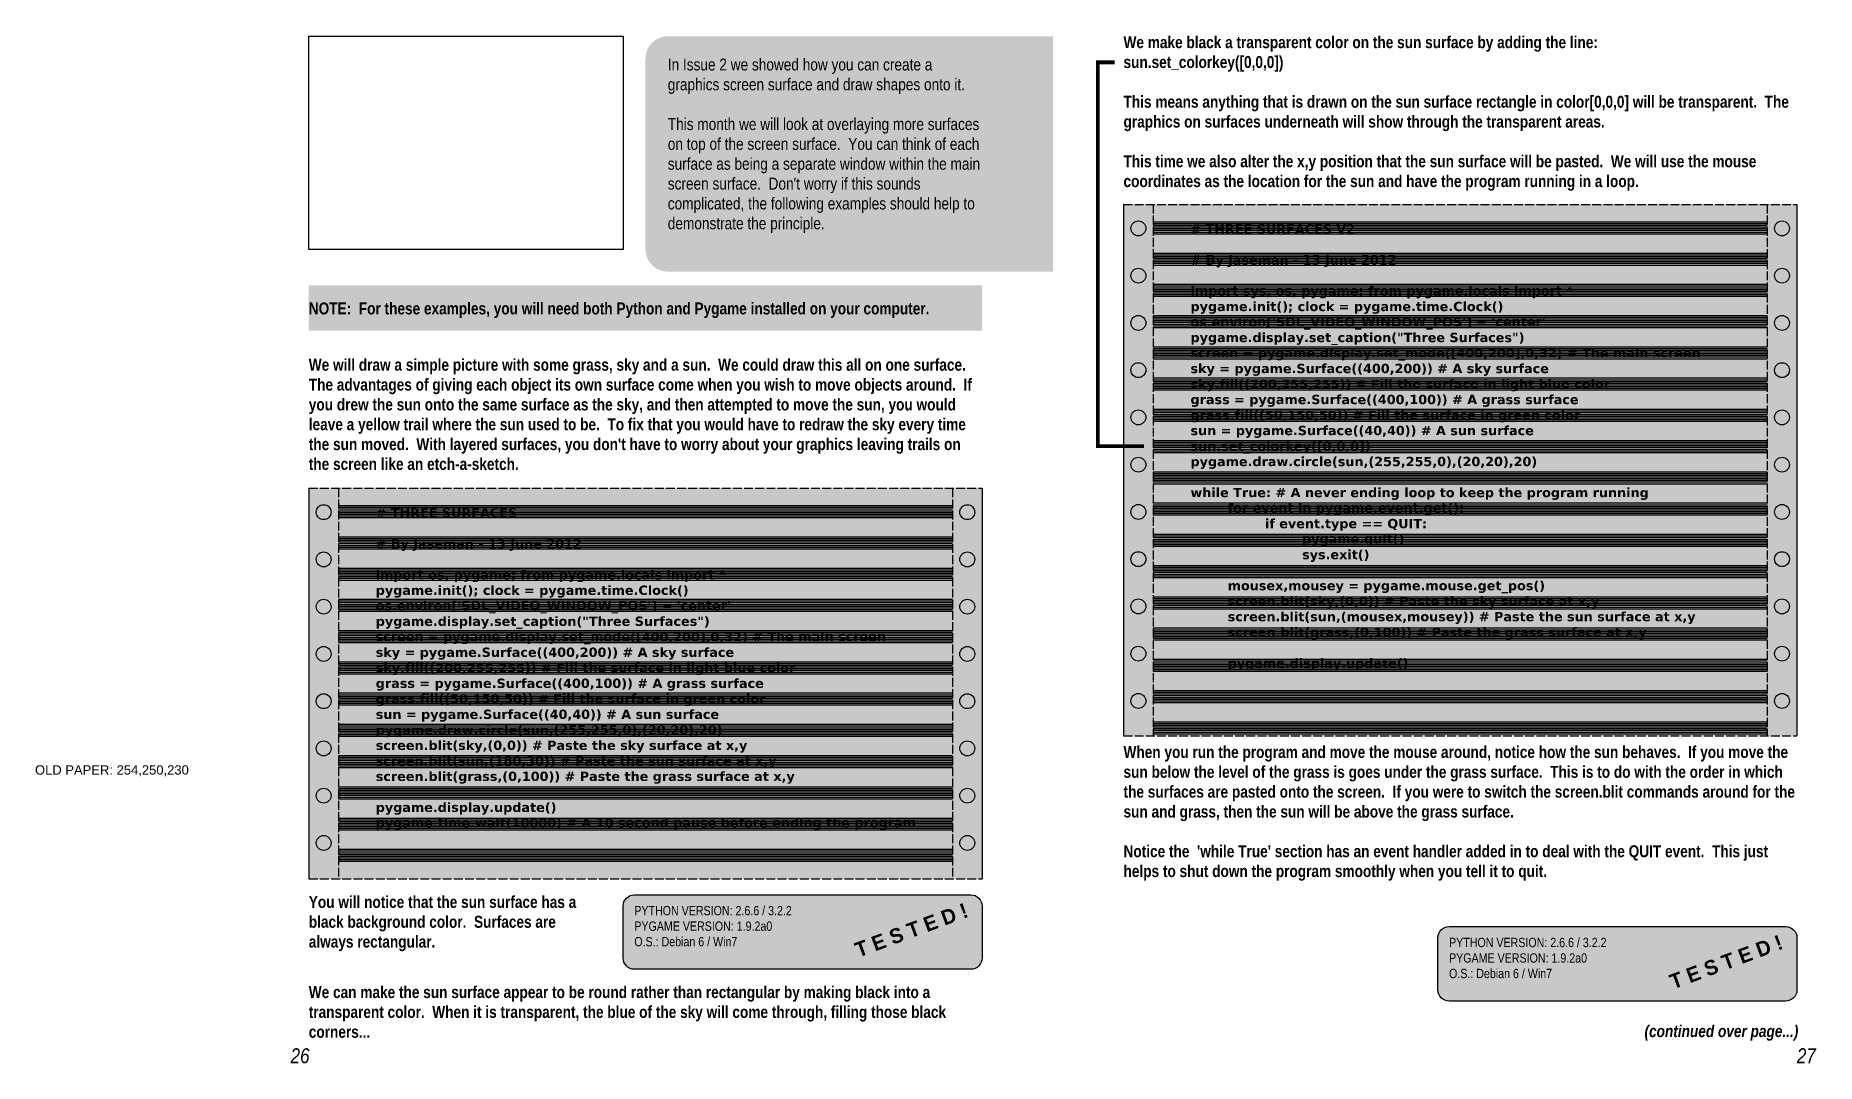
# Model space of a CAD drawing. Header units: millimetres. Extents: x 1111 to 1590, y 6 to 282.
import ezdxf

# ---------------------------------------------------------------- set-up
doc = ezdxf.new("R2010")
doc.units = ezdxf.units.MM
doc.header["$LTSCALE"] = 0.2
doc.linetypes.add('ACAD_ISO02W100', pattern=[15, 12, -3])
for name, color, linetype in [('Background Fill', 3, 'Continuous'), ('Images', 7, 'Continuous'), ('Text', 7, 'Continuous')]:
    doc.layers.add(name, color=color, linetype=linetype)
doc.styles.get("Standard").update_dxf_attribs({"font": 'arial.ttf'})
picture_1 = doc.add_image_def('image1.png', size_in_pixel=(512, 347))

msp = doc.modelspace()

# ---------------------------------------------------------------- hatches: boundary and pattern name
at = {"layer": 'Background Fill', "true_color": 0x0a5180}
h = msp.add_hatch(color=146, dxfattribs=at)
h.dxf.hatch_style = 1
edge = h.paths.add_edge_path()
edge.add_line((1384.91, 218.73), (1384.91, 282))
edge.add_line((1384.91, 282), (1281.41, 282))
edge.add_arc((1281.41, 276), 6, 90, 180)
edge.add_line((1275.41, 276), (1275.41, 224.73))
edge.add_arc((1281.41, 224.73), 6, 180, 270)
edge.add_line((1281.41, 218.73), (1384.91, 218.73))
at = {"layer": 'Background Fill', "true_color": 0xfefae6}
h = msp.add_hatch(color=7, dxfattribs=at)
h.dxf.hatch_style = 1
h.paths.add_polyline_path([(1403.91, 94), (1411.91, 94), (1411.91, 236.8), (1403.91, 236.8)])
h.paths.add_polyline_path([(1405.91, 204.96, -1), (1409.91, 204.96, -1)], flags=16)
h.paths.add_polyline_path([(1409.91, 192.26, -1), (1405.91, 192.26, -1)], flags=16)
h.paths.add_polyline_path([(1405.91, 217.66, -1), (1409.91, 217.66, -1)], flags=16)
h.paths.add_polyline_path([(1409.91, 179.56, -1), (1405.91, 179.56, -1)], flags=16)
h.paths.add_polyline_path([(1405.91, 230.36, -1), (1409.91, 230.36, -1)], flags=16)
h.paths.add_polyline_path([(1409.91, 166.86, -1), (1405.91, 166.86, -1)], flags=16)
h.paths.add_polyline_path([(1409.91, 154.16, -1), (1405.91, 154.16, -1)], flags=16)
h.paths.add_polyline_path([(1409.91, 141.46, -1), (1405.91, 141.46, -1)], flags=16)
h.paths.add_polyline_path([(1409.91, 128.76, -1), (1405.91, 128.76, -1)], flags=16)
h.paths.add_polyline_path([(1409.91, 116.06, -1), (1405.91, 116.06, -1)], flags=16)
h.paths.add_polyline_path([(1409.91, 103.36, -1), (1405.91, 103.36, -1)], flags=16)
h.paths.add_polyline_path([(1576.91, 94), (1584.91, 94), (1584.91, 236.8), (1576.91, 236.8)])
h.paths.add_polyline_path([(1578.91, 204.96, -1), (1582.91, 204.96, -1)], flags=16)
h.paths.add_polyline_path([(1582.91, 192.26, -1), (1578.91, 192.26, -1)], flags=16)
h.paths.add_polyline_path([(1578.91, 217.66, -1), (1582.91, 217.66, -1)], flags=16)
h.paths.add_polyline_path([(1582.91, 179.56, -1), (1578.91, 179.56, -1)], flags=16)
h.paths.add_polyline_path([(1578.91, 230.36, -1), (1582.91, 230.36, -1)], flags=16)
h.paths.add_polyline_path([(1582.91, 166.86, -1), (1578.91, 166.86, -1)], flags=16)
h.paths.add_polyline_path([(1582.91, 154.16, -1), (1578.91, 154.16, -1)], flags=16)
h.paths.add_polyline_path([(1582.91, 141.46, -1), (1578.91, 141.46, -1)], flags=16)
h.paths.add_polyline_path([(1582.91, 128.76, -1), (1578.91, 128.76, -1)], flags=16)
h.paths.add_polyline_path([(1582.91, 116.06, -1), (1578.91, 116.06, -1)], flags=16)
h.paths.add_polyline_path([(1582.91, 103.36, -1), (1578.91, 103.36, -1)], flags=16)
h = msp.add_hatch(color=7, dxfattribs=at)
h.dxf.hatch_style = 1
h.paths.add_polyline_path([(1184.91, 55.53), (1192.91, 55.53), (1192.91, 160.53), (1184.91, 160.53)])
h.paths.add_polyline_path([(1186.91, 154.09, -1), (1190.91, 154.09, -1)], flags=16)
h.paths.add_polyline_path([(1190.91, 141.39, -1), (1186.91, 141.39, -1)], flags=16)
h.paths.add_polyline_path([(1190.91, 128.69, -1), (1186.91, 128.69, -1)], flags=16)
h.paths.add_polyline_path([(1190.91, 115.99, -1), (1186.91, 115.99, -1)], flags=16)
h.paths.add_polyline_path([(1190.91, 103.29, -1), (1186.91, 103.29, -1)], flags=16)
h.paths.add_polyline_path([(1190.91, 90.59, -1), (1186.91, 90.59, -1)], flags=16)
h.paths.add_polyline_path([(1190.91, 77.89, -1), (1186.91, 77.89, -1)], flags=16)
h.paths.add_polyline_path([(1190.91, 65.19, -1), (1186.91, 65.19, -1)], flags=16)
h.paths.add_polyline_path([(1365.91, 160.53), (1357.91, 160.53), (1357.91, 55.53), (1365.91, 55.53)])
h.paths.add_polyline_path([(1359.91, 154.09, -1), (1363.91, 154.09, -1)], flags=16)
h.paths.add_polyline_path([(1363.91, 141.39, -1), (1359.91, 141.39, -1)], flags=16)
h.paths.add_polyline_path([(1363.91, 128.69, -1), (1359.91, 128.69, -1)], flags=16)
h.paths.add_polyline_path([(1363.91, 115.99, -1), (1359.91, 115.99, -1)], flags=16)
h.paths.add_polyline_path([(1363.91, 103.29, -1), (1359.91, 103.29, -1)], flags=16)
h.paths.add_polyline_path([(1363.91, 90.59, -1), (1359.91, 90.59, -1)], flags=16)
h.paths.add_polyline_path([(1363.91, 77.89, -1), (1359.91, 77.89, -1)], flags=16)
h.paths.add_polyline_path([(1363.91, 65.19, -1), (1359.91, 65.19, -1)], flags=16)
h = msp.add_hatch(color=7, dxfattribs=at)
h.dxf.hatch_style = 1
edge = h.paths.add_edge_path()
edge.add_arc((1272.41, 48.25), 3, 90, 180, ccw=False)
edge.add_line((1272.41, 51.25), (1362.91, 51.25))
edge.add_arc((1362.91, 48.25), 3, 0, 90, ccw=False)
edge.add_line((1365.91, 48.25), (1365.91, 34.25))
edge.add_arc((1362.91, 34.25), 3, -90, 0, ccw=False)
edge.add_line((1362.91, 31.25), (1272.41, 31.25))
edge.add_arc((1272.41, 34.25), 3, 180, 270, ccw=False)
edge.add_line((1269.41, 34.25), (1269.41, 48.25))
h = msp.add_hatch(color=7, dxfattribs=at)
h.dxf.hatch_style = 1
edge = h.paths.add_edge_path()
edge.add_arc((1491.41, 39.69), 3, 90, 180, ccw=False)
edge.add_line((1491.41, 42.69), (1581.91, 42.69))
edge.add_arc((1581.91, 39.69), 3, 0, 90, ccw=False)
edge.add_line((1584.91, 39.69), (1584.91, 25.69))
edge.add_arc((1581.91, 25.69), 3, -90, 0, ccw=False)
edge.add_line((1581.91, 22.69), (1491.41, 22.69))
edge.add_arc((1491.41, 25.69), 3, 180, 270, ccw=False)
edge.add_line((1488.41, 25.69), (1488.41, 39.69))

# ---------------------------------------------------------------- linework, layer by layer
at = {"color": 254, "linetype": 'ACAD_ISO02W100', "true_color": 0xfcf0b6}
for p, q in [((1403.91, 236.8), (1584.91, 236.8)), ((1411.91, 236.8), (1411.91, 94)), ((1576.91, 236.8), (1576.91, 94)), ((1184.91, 160.53), (1365.91, 160.53)), ((1192.91, 160.53), (1192.91, 55.53)), ((1357.91, 160.53), (1357.91, 55.53)), ((1403.91, 94), (1584.91, 94)), ((1184.91, 55.53), (1365.91, 55.53))]:
    msp.add_line(p, q, dxfattribs=at)
at = {"color": 254, "true_color": 0xfcf0b6}
for p, q in [((1403.91, 236.8), (1403.91, 94)), ((1584.91, 236.8), (1584.91, 94)), ((1184.91, 160.53), (1184.91, 55.53)), ((1365.91, 160.53), (1365.91, 55.53))]:
    msp.add_line(p, q, dxfattribs=at)
at = {"color": 1, "const_width": 1}
msp.add_lwpolyline([(1401.54, 274.99), (1397, 274.99), (1397, 171.81), (1409.38, 171.81)], dxfattribs=at)
at = {"color": 254, "true_color": 0xfcf0b6}
for points in [[(1269.41, 48.25, -0.414214), (1272.41, 51.25), (1362.91, 51.25, -0.414214), (1365.91, 48.25), (1365.91, 34.25, -0.414214), (1362.91, 31.25), (1272.41, 31.25, -0.414214), (1269.41, 34.25)], [(1488.41, 39.69, -0.414214), (1491.41, 42.69), (1581.91, 42.69, -0.414214), (1584.91, 39.69), (1584.91, 25.69, -0.414214), (1581.91, 22.69), (1491.41, 22.69, -0.414214), (1488.41, 25.69)]]:
    msp.add_lwpolyline(points, format="xyb", close=True, dxfattribs=at)
for centre in [(1407.91, 230.36), (1580.91, 230.36), (1407.91, 217.66), (1580.91, 217.66), (1407.91, 204.96), (1580.91, 204.96), (1407.91, 192.26), (1580.91, 192.26), (1407.91, 179.56), (1580.91, 179.56), (1407.91, 166.86), (1580.91, 166.86), (1188.91, 154.09), (1361.91, 154.09), (1407.91, 154.16), (1580.91, 154.16), (1188.91, 141.39), (1361.91, 141.39), (1407.91, 141.46), (1580.91, 141.46), (1188.91, 128.69), (1361.91, 128.69), (1407.91, 128.76), (1580.91, 128.76), (1188.91, 115.99), (1361.91, 115.99), (1407.91, 116.06), (1580.91, 116.06), (1407.91, 103.36), (1580.91, 103.36), (1188.91, 103.29), (1361.91, 103.29), (1188.91, 90.59), (1361.91, 90.59), (1188.91, 77.89), (1361.91, 77.89), (1188.91, 65.19), (1361.91, 65.19)]:
    msp.add_circle(centre, 2, dxfattribs=at)
at = {"layer": 'Background Fill', "color": 7, "true_color": 0xe6fef3}
for p, q in [((1411.91, 232.14), (1576.91, 232.14)), ((1411.91, 231.68), (1576.91, 231.68)), ((1411.91, 231.22), (1576.91, 231.22)), ((1411.91, 230.76), (1576.91, 230.76)), ((1411.91, 230.3), (1576.91, 230.3)), ((1411.91, 229.84), (1576.91, 229.84)), ((1411.91, 229.38), (1576.91, 229.38)), ((1411.91, 228.92), (1576.91, 228.92)), ((1411.91, 223.74), (1576.91, 223.74)), ((1411.91, 223.28), (1576.91, 223.28)), ((1411.91, 222.82), (1576.91, 222.82)), ((1411.91, 222.36), (1576.91, 222.36)), ((1411.91, 221.9), (1576.91, 221.9)), ((1411.91, 221.44), (1576.91, 221.44)), ((1411.91, 220.98), (1576.91, 220.98)), ((1411.91, 220.52), (1576.91, 220.52)), ((1411.91, 215.34), (1576.91, 215.34)), ((1411.91, 214.88), (1576.91, 214.88)), ((1411.91, 214.42), (1576.91, 214.42)), ((1411.91, 213.96), (1576.91, 213.96)), ((1411.91, 213.5), (1576.91, 213.5)), ((1411.91, 213.04), (1576.91, 213.04)), ((1411.91, 212.58), (1576.91, 212.58)), ((1411.91, 212.12), (1576.91, 212.12)), ((1411.91, 206.96), (1576.91, 206.96)), ((1411.91, 206.5), (1576.91, 206.5)), ((1411.91, 206.04), (1576.91, 206.04)), ((1411.91, 205.58), (1576.91, 205.58)), ((1411.91, 205.12), (1576.91, 205.12)), ((1411.91, 204.66), (1576.91, 204.66)), ((1411.91, 204.2), (1576.91, 204.2)), ((1411.91, 203.74), (1576.91, 203.74)), ((1411.91, 198.56), (1576.91, 198.56)), ((1411.91, 198.1), (1576.91, 198.1)), ((1411.91, 197.64), (1576.91, 197.64)), ((1411.91, 197.18), (1576.91, 197.18)), ((1411.91, 196.72), (1576.91, 196.72)), ((1411.91, 196.26), (1576.91, 196.26)), ((1411.91, 195.8), (1576.91, 195.8)), ((1411.91, 195.34), (1576.91, 195.34)), ((1411.91, 190.16), (1576.91, 190.16)), ((1411.91, 189.7), (1576.91, 189.7)), ((1411.91, 189.24), (1576.91, 189.24)), ((1411.91, 188.78), (1576.91, 188.78)), ((1411.91, 188.32), (1576.91, 188.32)), ((1411.91, 187.86), (1576.91, 187.86)), ((1411.91, 187.4), (1576.91, 187.4)), ((1411.91, 186.94), (1576.91, 186.94)), ((1411.91, 181.76), (1576.91, 181.76)), ((1411.91, 181.3), (1576.91, 181.3)), ((1411.91, 180.84), (1576.91, 180.84)), ((1411.91, 180.38), (1576.91, 180.38)), ((1411.91, 179.92), (1576.91, 179.92)), ((1411.91, 179.46), (1576.91, 179.46)), ((1411.91, 179), (1576.91, 179)), ((1411.91, 178.54), (1576.91, 178.54)), ((1411.91, 173.36), (1576.91, 173.36)), ((1411.91, 172.9), (1576.91, 172.9)), ((1411.91, 172.44), (1576.91, 172.44)), ((1411.91, 171.98), (1576.91, 171.98)), ((1411.91, 171.52), (1576.91, 171.52)), ((1411.91, 171.06), (1576.91, 171.06)), ((1411.91, 170.6), (1576.91, 170.6)), ((1411.91, 170.14), (1576.91, 170.14)), ((1411.91, 164.96), (1576.91, 164.96)), ((1411.91, 164.5), (1576.91, 164.5)), ((1411.91, 164.04), (1576.91, 164.04)), ((1411.91, 163.58), (1576.91, 163.58)), ((1411.91, 163.12), (1576.91, 163.12)), ((1411.91, 162.66), (1576.91, 162.66)), ((1411.91, 162.2), (1576.91, 162.2)), ((1411.91, 161.74), (1576.91, 161.74)), ((1192.91, 155.87), (1357.91, 155.87)), ((1192.91, 155.41), (1357.91, 155.41)), ((1192.91, 154.95), (1357.91, 154.95)), ((1192.91, 154.49), (1357.91, 154.49)), ((1192.91, 154.03), (1357.91, 154.03)), ((1192.91, 153.57), (1357.91, 153.57)), ((1411.91, 156.56), (1576.91, 156.56)), ((1411.91, 156.1), (1576.91, 156.1)), ((1411.91, 155.64), (1576.91, 155.64)), ((1411.91, 155.18), (1576.91, 155.18)), ((1411.91, 154.72), (1576.91, 154.72)), ((1411.91, 154.26), (1576.91, 154.26)), ((1411.91, 153.8), (1576.91, 153.8)), ((1411.91, 153.34), (1576.91, 153.34)), ((1192.91, 153.11), (1357.91, 153.11)), ((1192.91, 152.65), (1357.91, 152.65)), ((1192.91, 147.47), (1357.91, 147.47)), ((1192.91, 147.01), (1357.91, 147.01)), ((1192.91, 146.55), (1357.91, 146.55)), ((1192.91, 146.09), (1357.91, 146.09)), ((1192.91, 145.63), (1357.91, 145.63)), ((1192.91, 145.17), (1357.91, 145.17)), ((1192.91, 144.71), (1357.91, 144.71)), ((1192.91, 144.25), (1357.91, 144.25)), ((1411.91, 148.16), (1576.91, 148.16)), ((1411.91, 147.7), (1576.91, 147.7)), ((1411.91, 147.24), (1576.91, 147.24)), ((1411.91, 146.78), (1576.91, 146.78)), ((1411.91, 146.32), (1576.91, 146.32)), ((1411.91, 145.86), (1576.91, 145.86)), ((1411.91, 145.4), (1576.91, 145.4)), ((1411.91, 144.94), (1576.91, 144.94)), ((1192.91, 139.07), (1357.91, 139.07)), ((1411.91, 139.76), (1576.91, 139.76)), ((1411.91, 139.3), (1576.91, 139.3)), ((1411.91, 138.84), (1576.91, 138.84)), ((1192.91, 138.61), (1357.91, 138.61)), ((1192.91, 138.15), (1357.91, 138.15)), ((1192.91, 137.69), (1357.91, 137.69)), ((1192.91, 137.23), (1357.91, 137.23)), ((1192.91, 136.77), (1357.91, 136.77)), ((1192.91, 136.31), (1357.91, 136.31)), ((1192.91, 135.85), (1357.91, 135.85)), ((1411.91, 138.38), (1576.91, 138.38)), ((1411.91, 137.92), (1576.91, 137.92)), ((1411.91, 137.46), (1576.91, 137.46)), ((1411.91, 137), (1576.91, 137)), ((1411.91, 136.54), (1576.91, 136.54)), ((1192.91, 130.69), (1357.91, 130.69)), ((1192.91, 130.23), (1357.91, 130.23)), ((1192.91, 129.77), (1357.91, 129.77)), ((1192.91, 129.31), (1357.91, 129.31)), ((1411.91, 131.36), (1576.91, 131.36)), ((1411.91, 130.9), (1576.91, 130.9)), ((1411.91, 130.44), (1576.91, 130.44)), ((1411.91, 129.98), (1576.91, 129.98)), ((1411.91, 129.52), (1576.91, 129.52)), ((1192.91, 128.85), (1357.91, 128.85)), ((1192.91, 128.39), (1357.91, 128.39)), ((1192.91, 127.93), (1357.91, 127.93)), ((1192.91, 127.47), (1357.91, 127.47)), ((1411.91, 129.06), (1576.91, 129.06)), ((1411.91, 128.6), (1576.91, 128.6)), ((1411.91, 128.14), (1576.91, 128.14)), ((1192.91, 122.29), (1357.91, 122.29)), ((1192.91, 121.83), (1357.91, 121.83)), ((1192.91, 121.37), (1357.91, 121.37)), ((1192.91, 120.91), (1357.91, 120.91)), ((1192.91, 120.45), (1357.91, 120.45)), ((1192.91, 119.99), (1357.91, 119.99)), ((1411.91, 122.96), (1576.91, 122.96)), ((1411.91, 122.5), (1576.91, 122.5)), ((1411.91, 122.04), (1576.91, 122.04)), ((1411.91, 121.58), (1576.91, 121.58)), ((1411.91, 121.12), (1576.91, 121.12)), ((1411.91, 120.66), (1576.91, 120.66)), ((1411.91, 120.2), (1576.91, 120.2)), ((1411.91, 119.74), (1576.91, 119.74)), ((1192.91, 119.53), (1357.91, 119.53)), ((1192.91, 119.07), (1357.91, 119.07)), ((1192.91, 113.89), (1357.91, 113.89)), ((1192.91, 113.43), (1357.91, 113.43)), ((1192.91, 112.97), (1357.91, 112.97)), ((1192.91, 112.51), (1357.91, 112.51)), ((1192.91, 112.05), (1357.91, 112.05)), ((1192.91, 111.59), (1357.91, 111.59)), ((1192.91, 111.13), (1357.91, 111.13)), ((1192.91, 110.67), (1357.91, 110.67)), ((1411.91, 114.56), (1576.91, 114.56)), ((1411.91, 114.1), (1576.91, 114.1)), ((1411.91, 113.64), (1576.91, 113.64)), ((1411.91, 113.18), (1576.91, 113.18)), ((1411.91, 112.72), (1576.91, 112.72)), ((1411.91, 112.26), (1576.91, 112.26)), ((1411.91, 111.8), (1576.91, 111.8)), ((1411.91, 111.34), (1576.91, 111.34)), ((1192.91, 105.49), (1357.91, 105.49)), ((1411.91, 106.16), (1576.91, 106.16)), ((1411.91, 105.7), (1576.91, 105.7)), ((1192.91, 105.03), (1357.91, 105.03)), ((1192.91, 104.57), (1357.91, 104.57)), ((1192.91, 104.11), (1357.91, 104.11)), ((1192.91, 103.65), (1357.91, 103.65)), ((1192.91, 103.19), (1357.91, 103.19)), ((1192.91, 102.73), (1357.91, 102.73)), ((1192.91, 102.27), (1357.91, 102.27)), ((1411.91, 105.24), (1576.91, 105.24)), ((1411.91, 104.78), (1576.91, 104.78)), ((1411.91, 104.32), (1576.91, 104.32)), ((1411.91, 103.86), (1576.91, 103.86)), ((1411.91, 103.4), (1576.91, 103.4)), ((1411.91, 102.94), (1576.91, 102.94)), ((1192.91, 97.09), (1357.91, 97.09)), ((1192.91, 96.63), (1357.91, 96.63)), ((1192.91, 96.17), (1357.91, 96.17)), ((1411.91, 97.76), (1576.91, 97.76)), ((1411.91, 97.3), (1576.91, 97.3)), ((1411.91, 96.84), (1576.91, 96.84)), ((1411.91, 96.38), (1576.91, 96.38)), ((1411.91, 95.92), (1576.91, 95.92)), ((1192.91, 95.71), (1357.91, 95.71)), ((1192.91, 95.25), (1357.91, 95.25)), ((1192.91, 94.79), (1357.91, 94.79)), ((1192.91, 94.33), (1357.91, 94.33)), ((1192.91, 93.87), (1357.91, 93.87)), ((1411.91, 95.46), (1576.91, 95.46)), ((1411.91, 95), (1576.91, 95)), ((1411.91, 94.54), (1576.91, 94.54)), ((1192.91, 88.69), (1357.91, 88.69)), ((1192.91, 88.23), (1357.91, 88.23)), ((1192.91, 87.77), (1357.91, 87.77)), ((1192.91, 87.31), (1357.91, 87.31)), ((1192.91, 86.85), (1357.91, 86.85)), ((1192.91, 86.39), (1357.91, 86.39)), ((1192.91, 85.93), (1357.91, 85.93)), ((1192.91, 85.47), (1357.91, 85.47)), ((1192.91, 80.29), (1357.91, 80.29)), ((1192.91, 79.83), (1357.91, 79.83)), ((1192.91, 79.37), (1357.91, 79.37)), ((1192.91, 78.91), (1357.91, 78.91)), ((1192.91, 78.45), (1357.91, 78.45)), ((1192.91, 77.99), (1357.91, 77.99)), ((1192.91, 77.53), (1357.91, 77.53)), ((1192.91, 77.07), (1357.91, 77.07)), ((1192.91, 71.89), (1357.91, 71.89)), ((1192.91, 71.43), (1357.91, 71.43)), ((1192.91, 70.97), (1357.91, 70.97)), ((1192.91, 70.51), (1357.91, 70.51)), ((1192.91, 70.05), (1357.91, 70.05)), ((1192.91, 69.59), (1357.91, 69.59)), ((1192.91, 69.13), (1357.91, 69.13)), ((1192.91, 68.67), (1357.91, 68.67)), ((1192.91, 63.49), (1357.91, 63.49)), ((1192.91, 63.03), (1357.91, 63.03)), ((1192.91, 62.57), (1357.91, 62.57)), ((1192.91, 62.11), (1357.91, 62.11)), ((1192.91, 61.65), (1357.91, 61.65)), ((1192.91, 61.19), (1357.91, 61.19)), ((1192.91, 60.73), (1357.91, 60.73)), ((1192.91, 60.27), (1357.91, 60.27))]:
    msp.add_line(p, q, dxfattribs=at)
at = {"layer": 'Background Fill', "color": 18, "true_color": 0x000000}
for points in [[(1403.91, 236.8), (1584.91, 236.8), (1403.91, 94), (1584.91, 94)], [(1184.91, 160.53), (1365.91, 160.53), (1184.91, 55.53), (1365.91, 55.53)]]:
    msp.add_solid(points, dxfattribs=at)
at = {"layer": 'Background Fill', "color": 7, "true_color": 0xfefae6}
for points in [[(1411.91, 236.8), (1576.91, 236.8), (1411.91, 94), (1576.91, 94)], [(1192.91, 160.53), (1357.91, 160.53), (1192.91, 55.53), (1357.91, 55.53)]]:
    msp.add_solid(points, dxfattribs=at)
at = {"layer": 'Background Fill', "color": 2}
msp.add_solid([(1184.91, 215.07), (1365.91, 215.07), (1184.91, 202.85), (1365.91, 202.85)], dxfattribs=at)

# ---------------------------------------------------------------- texts
at = {"char_height": 3.2, "attachment_point": 1}
for s, width, insert in [('{\\fArial Narrow|b1|i0|c0|p34;We make black a transparent color on the sun surface by adding the line:\\Psun.set_colorkey([0,0,0])\\P\\PThis means anything that is drawn on the sun surface rectangle in color[0,0,0] will be transparent.  The graphics on surfaces underneath will show through the transparent areas.\\P\\PThis time we also alter the x,y position that the sun surface will be pasted.  We will use the mouse coordinates as the location for the sun and have the program running in a loop.}', 181, (1403.91, 282)), ("{\\fArial Narrow|b0|i0|c0|p34;\\C40;\\c445679;In Issue 2 we showed how you can create a graphics screen surface and draw shapes onto it.\\P\\PThis month we will look at overlaying more surfaces on top of the screen surface.  You can think of each surface as being a separate window within the main screen surface.  Don't worry if this sounds complicated, the following examples should help to demonstrate the principle.}", 84.5, (1281.41, 276)), ('{\\fArial Narrow|b1|i0|c0|p34;NOTE:  For these examples, you will need both Python and Pygame installed on your computer.}', 181, (1184.91, 210.45)), ("{\\fArial Narrow|b1|i0|c0|p34;We will draw a simple picture with some grass, sky and a sun.  We could draw this all on one surface.  The advantages of giving each object its own surface come when you wish to move objects around.  If you drew the sun onto the same surface as the sky, and then attempted to move the sun, you would leave a yellow trail where the sun used to be.  To fix that you would have to redraw the sky every time the sun moved.  With layered surfaces, you don't have to worry about your graphics leaving trails on the screen like an etch-a-sketch.}", 181, (1184.91, 195.31)), ("{\\fArial Narrow|b1|i0|c0|p34;When you run the program and move the mouse around, notice how the sun behaves.  If you move the sun below the level of the grass is goes under the grass surface.  This is to do with the order in which the surfaces are pasted onto the screen.  If you were to switch the screen.blit commands around for the sun and grass, then the sun will be above the grass surface.\\P\\PNotice the  'while True' section has an event handler added in to deal with the QUIT event.  This just helps to shut down the program smoothly when you tell it to quit.}", 181, (1403.91, 91.23)), ('{\\fArial Narrow|b1|i0|c0|p34;You will notice that the sun surface has a black background color.  Surfaces are always rectangular.}', 78.5, (1184.91, 50.93)), ('{\\fArial Narrow|b1|i0|c0|p34;We can make the sun surface appear to be round rather than rectangular by making black into a transparent color.  When it is transparent, the blue of the sky will come through, filling those black corners...}', 181, (1184.91, 26.7)), ('\\pi61.542;{\\fArial Narrow|b1|i1|c0|p34;(continued over page...)}', 102.5, (1482.41, 16.21))]:
    msp.add_mtext_dynamic_manual_height_columns(s, width=width, gutter_width=12.5, heights=[0], dxfattribs=dict(at, insert=insert))
at = {"layer": 'Background Fill', "insert": (1111.32, 86.06), "char_height": 2.5, "attachment_point": 1}
msp.add_mtext_dynamic_manual_height_columns('OLD PAPER: 254,250,230', width=57.2672, gutter_width=12.5, heights=[0], dxfattribs=at)
at = {"layer": 'Text', "char_height": 2.5, "attachment_point": 1}
for s, width, insert in [('{\\fVerdana|b1|i0|c0|p34;\\C252;# THREE SURFACES V2\\P\\P# By Jaseman - 13 June 2012\\P\\Pimport sys, os, pygame; from pygame.locals import *\\Ppygame.init(); clock = pygame.time.Clock()\\Pos.environ[\'SDL_VIDEO_WINDOW_POS\'] = \'center\'\\Ppygame.display.set_caption("Three Surfaces")\\Pscreen = pygame.display.set_mode([400,200],0,32) # The main screen\\Psky = pygame.Surface((400,200)) # A sky surface\\Psky.fill((200,255,255)) # Fill the surface in light blue color\\Pgrass = pygame.Surface((400,100)) # A grass surface\\Pgrass.fill((50,150,50)) # Fill the surface in green color\\Psun = pygame.Surface((40,40)) # A sun surface\\Psun.set_colorkey([0,0,0])\\Ppygame.draw.circle(sun,(255,255,0),(20,20),20)\\P\\Pwhile True: # A never ending loop to keep the program running\\P^Ifor event in pygame.event.get():\\P^I^Iif event.type == QUIT:\\P^I^I^Ipygame.quit()\\P^I^I^Isys.exit()\\P\\P^Imousex,mousey = pygame.mouse.get_pos()\\P^Iscreen.blit(sky,(0,0)) # Paste the sky surface at x,y\\P^Iscreen.blit(sun,(mousex,mousey)) # Paste the sun surface at x,y\\P^Iscreen.blit(grass,(0,100)) # Paste the grass surface at x,y\\P^I\\P^Ipygame.display.update()}', 145, (1421.91, 231.47)), ('{\\fVerdana|b1|i0|c0|p34;\\C252;# THREE SURFACES\\P\\P# By Jaseman - 13 June 2012\\P\\Pimport os, pygame; from pygame.locals import *\\Ppygame.init(); clock = pygame.time.Clock()\\Pos.environ[\'SDL_VIDEO_WINDOW_POS\'] = \'center\'\\Ppygame.display.set_caption("Three Surfaces")\\Pscreen = pygame.display.set_mode([400,200],0,32) # The main screen\\Psky = pygame.Surface((400,200)) # A sky surface\\Psky.fill((200,255,255)) # Fill the surface in light blue color\\Pgrass = pygame.Surface((400,100)) # A grass surface\\Pgrass.fill((50,150,50)) # Fill the surface in green color\\Psun = pygame.Surface((40,40)) # A sun surface\\Ppygame.draw.circle(sun,(255,255,0),(20,20),20)\\Pscreen.blit(sky,(0,0)) # Paste the sky surface at x,y\\Pscreen.blit(sun,(180,30)) # Paste the sun surface at x,y\\Pscreen.blit(grass,(0,100)) # Paste the grass surface at x,y\\P\\Ppygame.display.update()\\Ppygame.time.wait(10000) # A 10 second pause before ending the program}', 145, (1202.91, 155.2)), ('{\\fArial Narrow|b0|i0|c0|p34;PYTHON VERSION: 2.6.6 / 3.2.2\\PPYGAME VERSION: 1.9.2a0\\PO.S.: Debian 6 / Win7}', 96.5, (1272.41, 48.25)), ('{\\fArial Narrow|b0|i0|c0|p34;PYTHON VERSION: 2.6.6 / 3.2.2\\PPYGAME VERSION: 1.9.2a0\\PO.S.: Debian 6 / Win7}', 96.5, (1491.41, 39.69))]:
    msp.add_mtext_dynamic_manual_height_columns(s, width=width, gutter_width=12.5, heights=[0], dxfattribs=dict(at, insert=insert))
at = {"layer": 'Text', "char_height": 4, "attachment_point": 1, "rotation": 20.3147}
for insert in [(1330.15, 37.71), (1549.15, 29.15)]:
    msp.add_mtext_dynamic_manual_height_columns('\\pi1.2065;{\\fViner Hand ITC|b1|i0|c0|p66;\\C21;\\c11053311;T E S T E D !}', width=33.5374, gutter_width=12.5, heights=[0], dxfattribs=dict(at, insert=insert))
at = {"layer": 'Text', "color": 255, "char_height": 4, "attachment_point": 1}
for s, width, insert in [('\\pi5.116;{\\fArial Narrow|b0|i1|c0|p34;\\C43;26}', 10, (1174.91, 10)), ('{\\fArial Narrow|b0|i1|c0|p34;\\C43;27}', 9.7232, (1584.91, 10))]:
    msp.add_mtext_dynamic_manual_height_columns(s, width=width, gutter_width=12.5, heights=[0], dxfattribs=dict(at, insert=insert))

# ---------------------------------------------------------------- pictures from other files: only their frames are drawn
at = {"layer": 'Images'}
image = msp.add_image(picture_1, insert=(1184.91, 224.73), size_in_units=(84.5, 57.27), dxfattribs=at)
image.dxf.flags = 7

doc.saveas('drawing.dxf')
